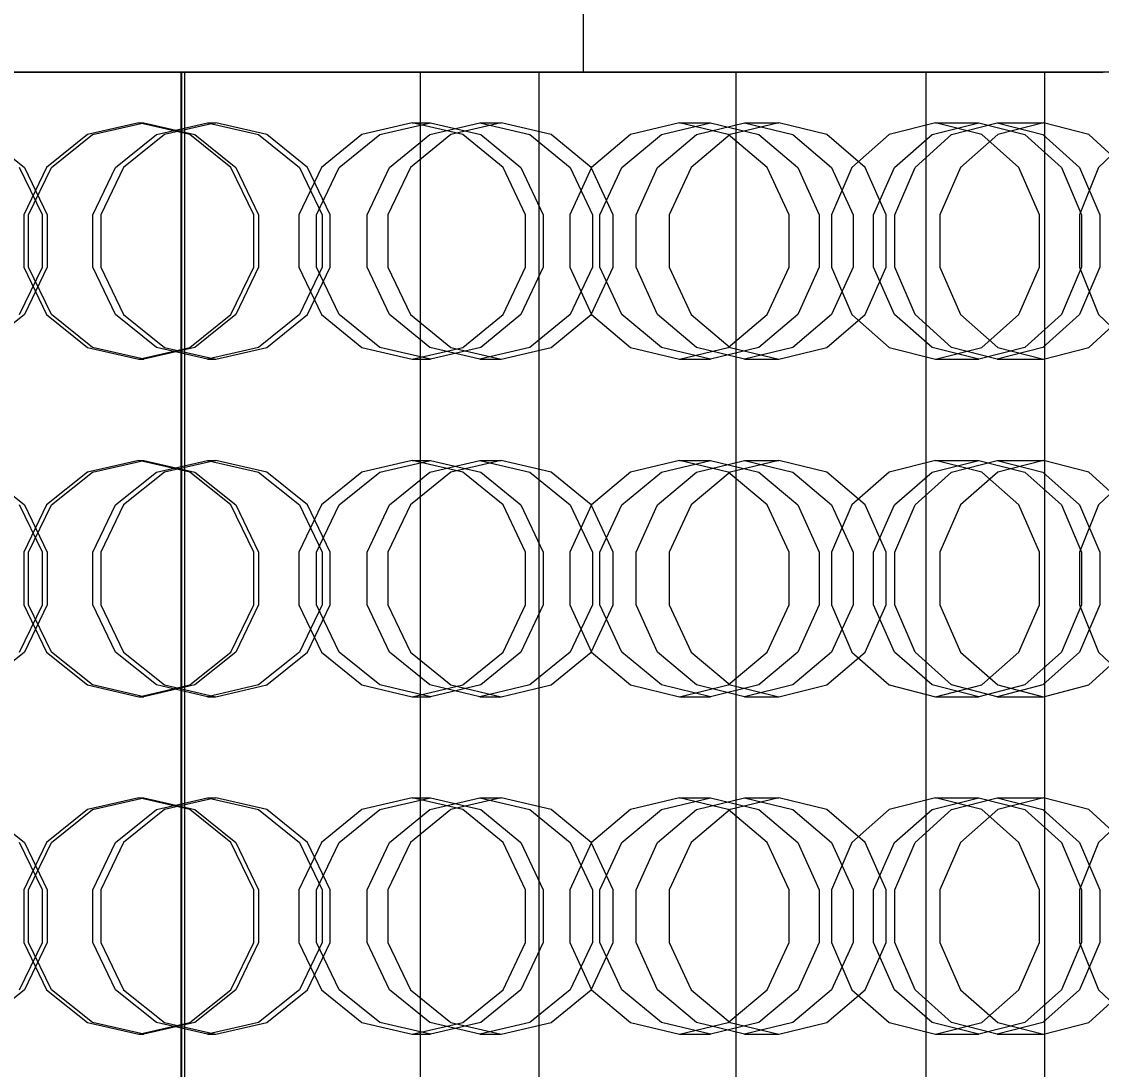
# Model space of a CAD drawing. Header units: millimetres. Extents: x -191664 to 191490, y -197311 to 10263.
# Drawn here: x 1572.5 to 1764.5, y -110207.2 to -110021 of the extents above; entities that cross this region are included whole.
import ezdxf

# ---------------------------------------------------------------- set-up
doc = ezdxf.new("R2010")
doc.units = ezdxf.units.MM
doc.layers.add('DET_briquetadora_superior', color=7, linetype='Continuous', lineweight=0)
doc.layers.add('R15_COTAS_TRANSPORTE_P', color=1, linetype='Continuous', lineweight=0)
doc.dimstyles.new('PLANTA_20', dxfattribs={"dimtxt": 50, "dimasz": 30, "dimexe": 30, "dimexo": 16, "dimgap": 20, "dimtad": 1, "dimtih": 1, "dimtoh": 1, "dimdec": 1, "dimzin": 0, "dimdsep": 46, "dimcen": 0.09, "dimadec": 0, "dimazin": 0, "dimtfac": 1, "dimtdec": 4, "dimtofl": 0, "dimtmove": 0, "dimatfit": 3, "dimfxl": 1, "dimtolj": 1, "dimtzin": 0, "dimarcsym": 0})

# ---------------------------------------------------------------- blocks, each defined once
blk = doc.blocks.new('*D133')
at = {"layer": 'Defpoints', "color": 0, "transparency": 16777216}
for p in [(439.69, -194147.98), (217.89, -194406.09), (-500, -194490), (-500, -194490), (500, -194490)]:
    blk.add_point(p, dxfattribs=at)
at = {"layer": 'R15_COTAS_TRANSPORTE_P', "color": 0, "lineweight": -2, "transparency": 16777216}
blk.add_arc((-500, -194490), 722.77, 2.37834, 17.62166, dxfattribs=at)
at = {"layer": 'R15_COTAS_TRANSPORTE_P', "color": 0, "transparency": 16777216}
for points in [[(184.12, -194272.81), (193.59, -194269.58), (179.18, -194242.8)], [(227.15, -194459.9), (217.15, -194460.11), (222.77, -194490)]]:
    blk.add_solid(points, dxfattribs=at)

msp = doc.modelspace()

# ---------------------------------------------------------------- linework, layer by layer
at = {"layer": 'DET_briquetadora_superior', "color": 9, "true_color": 0xb9c3c2}
for p, q in [((1672.38, -109480), (1672.38, -110030)), ((1554.51, -110030), (1574.38, -110030)), ((1575.62, -110030), (1555.75, -110030)), ((1560.69, -110030), (1579.78, -110030)), ((1561.64, -110030), (1601.59, -110030)), ((1561.73, -110030), (1601.48, -110030)), ((1588.44, -110030), (1568.88, -110030)), ((1588.45, -110030), (1568.88, -110030)), ((1589.31, -110030), (1570.22, -110030)), ((1574.38, -110030), (1594.25, -110030)), ((1595.49, -110030), (1575.62, -110030)), ((1579.78, -110030), (1598.69, -110030)), ((1607.66, -110030), (1588.44, -110030)), ((1607.68, -110030), (1588.45, -110030)), ((1607.85, -110030), (1589.31, -110030)), ((1594.25, -110030), (1614.07, -110030)), ((1615.3, -110030), (1595.49, -110030)), ((1598.69, -110030), (1616.69, -110030)), ((1600.91, -110030), (1619.63, -110030)), ((1600.91, -110390), (1600.91, -110030)), ((1601.48, -110030), (1600.91, -110030)), ((1601.59, -110030), (1601.02, -110030)), ((1601.02, -110030), (1619.73, -110030)), ((1601.02, -110390), (1601.02, -110030)), ((1601.48, -110030), (1601.48, -110390)), ((1601.59, -110390), (1601.59, -110030)), ((1626.07, -110030), (1607.66, -110030)), ((1626.11, -110030), (1607.68, -110030)), ((1625.13, -110030), (1607.85, -110030)), ((1614.07, -110030), (1633.78, -110030)), ((1635.01, -110030), (1615.3, -110030)), ((1616.69, -110030), (1633.08, -110030)), ((1619.63, -110030), (1637.24, -110030)), ((1619.73, -110030), (1637.35, -110030)), ((1640.48, -110030), (1625.13, -110030)), ((1643.23, -110030), (1626.07, -110030)), ((1643.29, -110030), (1626.11, -110030)), ((1633.08, -110030), (1647.24, -110030)), ((1633.78, -110030), (1653.35, -110030)), ((1654.57, -110030), (1635.01, -110030)), ((1637.24, -110030), (1653.34, -110030)), ((1637.35, -110030), (1653.44, -110030)), ((1653.31, -110030), (1640.48, -110030)), ((1658.71, -110030), (1643.23, -110030)), ((1658.78, -110030), (1643.29, -110030)), ((1643.48, -110390), (1643.48, -110030)), ((1646.06, -110030), (1643.48, -110030)), ((1643.48, -110030), (1647.75, -110030)), ((1655.08, -110030), (1646.06, -110030)), ((1647.24, -110030), (1658.63, -110030)), ((1647.75, -110030), (1658.21, -110030)), ((1663.14, -110030), (1653.31, -110030)), ((1653.34, -110030), (1667.51, -110030)), ((1653.35, -110030), (1672.72, -110030)), ((1653.44, -110030), (1667.62, -110030)), ((1673.92, -110030), (1654.57, -110030)), ((1669.19, -110030), (1655.08, -110030)), ((1658.21, -110030), (1673.27, -110030)), ((1658.63, -110030), (1666.8, -110030)), ((1672.13, -110030), (1658.71, -110030)), ((1672.21, -110030), (1658.78, -110030)), ((1669.58, -110030), (1663.14, -110030)), ((1664.58, -110390), (1664.58, -110030)), ((1667.16, -110030), (1664.58, -110030)), ((1664.58, -110030), (1668.85, -110030)), ((1666.8, -110030), (1671.44, -110030)), ((1676.18, -110030), (1667.16, -110030)), ((1667.51, -110030), (1679.42, -110030)), ((1667.62, -110030), (1679.52, -110030)), ((1668.85, -110030), (1679.3, -110030)), ((1686.22, -110030), (1669.19, -110030)), ((1672.38, -110030), (1669.58, -110030)), ((1671.44, -110030), (1672.38, -110030)), ((1683.15, -110030), (1672.13, -110030)), ((1683.24, -110030), (1672.21, -110030)), ((1672.72, -110030), (1691.83, -110030)), ((1673.27, -110030), (1690.63, -110030)), ((1693.02, -110030), (1673.92, -110030)), ((1690.28, -110030), (1676.18, -110030)), ((1679.3, -110030), (1694.36, -110030)), ((1679.42, -110030), (1688.76, -110030)), ((1679.52, -110030), (1688.87, -110030)), ((1691.52, -110030), (1683.15, -110030)), ((1691.61, -110030), (1683.24, -110030)), ((1703.59, -110030), (1686.22, -110030)), ((1688.76, -110030), (1695.32, -110030)), ((1688.87, -110030), (1695.42, -110030)), ((1707.32, -110030), (1690.28, -110030)), ((1690.63, -110030), (1707.67, -110030)), ((1697.01, -110030), (1691.52, -110030)), ((1697.11, -110030), (1691.61, -110030)), ((1691.83, -110030), (1710.65, -110030)), ((1711.81, -110030), (1693.02, -110030)), ((1694.36, -110030), (1711.73, -110030)), ((1695.32, -110030), (1698.93, -110030)), ((1695.42, -110030), (1699.03, -110030)), ((1699.5, -110030), (1697.01, -110030)), ((1699.6, -110030), (1697.11, -110030)), ((1698.93, -110030), (1699.5, -110030)), ((1699.03, -110030), (1699.6, -110030)), ((1699.5, -110030), (1699.5, -110390)), ((1699.6, -110390), (1699.6, -110030)), ((1718.65, -110030), (1703.59, -110030)), ((1724.68, -110030), (1707.32, -110030)), ((1707.67, -110030), (1721.77, -110030)), ((1710.65, -110030), (1729.12, -110030)), ((1711.73, -110030), (1728.76, -110030)), ((1730.26, -110030), (1711.81, -110030)), ((1729.11, -110030), (1718.65, -110030)), ((1721.77, -110030), (1730.8, -110030)), ((1739.74, -110030), (1724.68, -110030)), ((1728.76, -110030), (1742.87, -110030)), ((1733.37, -110030), (1729.11, -110030)), ((1729.12, -110030), (1747.19, -110030)), ((1748.3, -110030), (1730.26, -110030)), ((1730.8, -110030), (1733.37, -110030)), ((1733.37, -110390), (1733.37, -110030)), ((1750.2, -110030), (1739.74, -110030)), ((1742.87, -110030), (1751.89, -110030)), ((1747.19, -110030), (1764.82, -110030)), ((1765.9, -110030), (1748.3, -110030)), ((1754.47, -110030), (1750.2, -110030)), ((1751.89, -110030), (1754.47, -110030)), ((1754.47, -110390), (1754.47, -110030)), ((1593.36, -110039), (1584.26, -110041.08)), ((1585.14, -110041.08), (1594.25, -110039)), ((1593.36, -110039), (1594.25, -110039)), ((1602.46, -110041.08), (1593.36, -110039)), ((1594.25, -110039), (1603.34, -110041.08)), ((1596.5, -110041.08), (1605.58, -110039)), ((1607.06, -110039), (1597.96, -110041.08)), ((1605.58, -110039), (1607.06, -110039)), ((1605.58, -110039), (1614.67, -110041.08)), ((1616.13, -110041.08), (1607.06, -110039)), ((1642, -110039), (1633.03, -110041.08)), ((1636.24, -110041.08), (1645.22, -110039)), ((1642, -110039), (1645.22, -110039)), ((1650.96, -110041.08), (1642, -110039)), ((1645.1, -110041.08), (1654.01, -110039)), ((1645.22, -110039), (1654.17, -110041.08)), ((1657.81, -110039), (1648.88, -110041.08)), ((1654.01, -110039), (1657.81, -110039)), ((1654.01, -110039), (1662.91, -110041.08)), ((1666.69, -110041.08), (1657.81, -110039)), ((1689.48, -110039), (1680.81, -110041.08)), ((1686.28, -110041.08), (1694.99, -110039)), ((1689.48, -110039), (1694.99, -110039)), ((1698.16, -110041.08), (1689.48, -110039)), ((1692.5, -110041.08), (1701.08, -110039)), ((1694.99, -110039), (1703.63, -110041.08)), ((1707.15, -110039), (1698.53, -110041.08)), ((1701.08, -110039), (1707.15, -110039)), ((1701.08, -110039), (1709.66, -110041.08)), ((1715.69, -110041.08), (1707.15, -110039)), ((1735.01, -110039), (1726.78, -110041.08)), ((1734.43, -110041.08), (1742.71, -110039)), ((1735.01, -110039), (1742.71, -110039)), ((1743.25, -110041.08), (1735.01, -110039)), ((1737.89, -110041.08), (1746, -110039)), ((1742.71, -110039), (1750.9, -110041.08)), ((1746, -110039), (1754.22, -110039)), ((1746, -110039), (1754.1, -110041.08)), ((1754.22, -110039), (1746.07, -110041.08)), ((1762.28, -110041.08), (1754.22, -110039)), ((1565.74, -110041.08), (1573.04, -110046.91)), ((1584.26, -110041.08), (1576.96, -110046.91)), ((1577.83, -110046.91), (1585.14, -110041.08)), ((1589.22, -110046.91), (1596.5, -110041.08)), ((1597.96, -110041.08), (1590.66, -110046.91)), ((1609.76, -110046.91), (1602.46, -110041.08)), ((1603.34, -110041.08), (1610.63, -110046.91)), ((1614.67, -110041.08), (1621.95, -110046.91)), ((1623.39, -110046.91), (1616.13, -110041.08)), ((1633.03, -110041.08), (1625.84, -110046.91)), ((1629, -110046.91), (1636.24, -110041.08)), ((1637.96, -110046.91), (1645.1, -110041.08)), ((1648.88, -110041.08), (1641.69, -110046.91)), ((1658.15, -110046.91), (1650.96, -110041.08)), ((1654.17, -110041.08), (1661.31, -110046.91)), ((1662.91, -110041.08), (1670.06, -110046.91)), ((1673.78, -110046.91), (1666.69, -110041.08)), ((1680.81, -110041.08), (1673.85, -110046.91)), ((1679.25, -110046.91), (1686.28, -110041.08)), ((1685.62, -110046.91), (1692.5, -110041.08)), ((1698.53, -110041.08), (1691.57, -110046.91)), ((1705.12, -110046.91), (1698.16, -110041.08)), ((1703.63, -110041.08), (1710.52, -110046.91)), ((1709.66, -110041.08), (1716.54, -110046.91)), ((1722.49, -110046.91), (1715.69, -110041.08)), ((1726.78, -110041.08), (1720.17, -110046.91)), ((1727.72, -110046.91), (1734.43, -110041.08)), ((1731.39, -110046.91), (1737.89, -110041.08)), ((1746.07, -110041.08), (1739.46, -110046.91)), ((1749.85, -110046.91), (1743.25, -110041.08)), ((1750.9, -110041.08), (1757.4, -110046.91)), ((1754.1, -110041.08), (1760.6, -110046.91)), ((1768.67, -110046.91), (1762.28, -110041.08)), ((1770.15, -110041.08), (1764, -110046.91)), ((1576.23, -110055.33), (1572.17, -110046.91)), ((1576.96, -110046.91), (1572.91, -110055.33)), ((1573.04, -110046.91), (1577.09, -110055.33)), ((1573.77, -110055.33), (1577.83, -110046.91)), ((1585.18, -110055.33), (1589.22, -110046.91)), ((1590.66, -110046.91), (1586.61, -110055.33)), ((1613.81, -110055.33), (1609.76, -110046.91)), ((1610.63, -110046.91), (1614.67, -110055.33)), ((1625.84, -110046.91), (1621.85, -110055.33)), ((1621.95, -110046.91), (1625.99, -110055.33)), ((1627.42, -110055.33), (1623.39, -110046.91)), ((1624.98, -110055.33), (1629, -110046.91)), ((1634, -110055.33), (1637.96, -110046.91)), ((1641.69, -110046.91), (1637.68, -110055.33)), ((1662.14, -110055.33), (1658.15, -110046.91)), ((1661.31, -110046.91), (1665.27, -110055.33)), ((1673.85, -110046.91), (1669.99, -110055.33)), ((1670.06, -110046.91), (1674.02, -110055.33)), ((1677.71, -110055.33), (1673.78, -110046.91)), ((1675.34, -110055.33), (1679.25, -110046.91)), ((1681.8, -110055.33), (1685.62, -110046.91)), ((1691.57, -110046.91), (1687.69, -110055.33)), ((1708.98, -110055.33), (1705.12, -110046.91)), ((1710.52, -110046.91), (1714.32, -110055.33)), ((1720.17, -110046.91), (1716.5, -110055.33)), ((1716.54, -110046.91), (1720.36, -110055.33)), ((1726.24, -110055.33), (1722.49, -110046.91)), ((1723.97, -110055.33), (1727.72, -110046.91)), ((1727.78, -110055.33), (1731.39, -110046.91)), ((1739.46, -110046.91), (1735.76, -110055.33)), ((1753.52, -110055.33), (1749.85, -110046.91)), ((1757.4, -110046.91), (1760.99, -110055.33)), ((1764, -110046.91), (1760.6, -110055.33)), ((1760.6, -110046.91), (1764.21, -110055.33)), ((1572.91, -110055.33), (1572.91, -110064.67)), ((1573.77, -110064.67), (1573.77, -110055.33)), ((1576.23, -110064.67), (1576.23, -110055.33)), ((1577.09, -110055.33), (1577.09, -110064.67)), ((1585.18, -110064.67), (1585.18, -110055.33)), ((1586.61, -110055.33), (1586.61, -110064.67)), ((1613.81, -110064.67), (1613.81, -110055.33)), ((1614.67, -110055.33), (1614.67, -110064.67)), ((1621.85, -110055.33), (1621.85, -110064.67)), ((1624.98, -110064.67), (1624.98, -110055.33)), ((1625.99, -110055.33), (1625.99, -110064.67)), ((1627.42, -110064.67), (1627.42, -110055.33)), ((1634, -110064.67), (1634, -110055.33)), ((1637.68, -110055.33), (1637.68, -110064.67)), ((1662.14, -110064.67), (1662.14, -110055.33)), ((1665.27, -110055.33), (1665.27, -110064.67)), ((1669.99, -110055.33), (1669.99, -110064.67)), ((1674.02, -110055.33), (1674.02, -110064.67)), ((1675.34, -110064.67), (1675.34, -110055.33)), ((1677.71, -110064.67), (1677.71, -110055.33)), ((1681.8, -110064.67), (1681.8, -110055.33)), ((1687.69, -110055.33), (1687.69, -110064.67)), ((1708.98, -110064.67), (1708.98, -110055.33)), ((1714.32, -110055.33), (1714.32, -110064.67)), ((1716.5, -110055.33), (1716.5, -110064.67)), ((1720.36, -110055.33), (1720.36, -110064.67)), ((1723.97, -110064.67), (1723.97, -110055.33)), ((1726.24, -110064.67), (1726.24, -110055.33)), ((1727.78, -110064.67), (1727.78, -110055.33)), ((1735.76, -110055.33), (1735.76, -110064.67)), ((1753.52, -110064.67), (1753.52, -110055.33)), ((1760.6, -110055.33), (1760.6, -110064.67)), ((1760.99, -110055.33), (1760.99, -110064.67)), ((1764.21, -110055.33), (1764.21, -110064.67)), ((1572.17, -110073.09), (1576.23, -110064.67)), ((1572.91, -110064.67), (1576.96, -110073.09)), ((1577.09, -110064.67), (1573.04, -110073.09)), ((1577.83, -110073.09), (1573.77, -110064.67)), ((1589.22, -110073.09), (1585.18, -110064.67)), ((1586.61, -110064.67), (1590.66, -110073.09)), ((1609.76, -110073.09), (1613.81, -110064.67)), ((1614.67, -110064.67), (1610.63, -110073.09)), ((1621.85, -110064.67), (1625.84, -110073.09)), ((1625.99, -110064.67), (1621.95, -110073.09)), ((1623.39, -110073.09), (1627.42, -110064.67)), ((1629, -110073.09), (1624.98, -110064.67)), ((1637.96, -110073.09), (1634, -110064.67)), ((1637.68, -110064.67), (1641.69, -110073.09)), ((1658.15, -110073.09), (1662.14, -110064.67)), ((1665.27, -110064.67), (1661.31, -110073.09)), ((1669.99, -110064.67), (1673.85, -110073.09)), ((1674.02, -110064.67), (1670.06, -110073.09)), ((1673.78, -110073.09), (1677.71, -110064.67)), ((1679.25, -110073.09), (1675.34, -110064.67)), ((1685.62, -110073.09), (1681.8, -110064.67)), ((1687.69, -110064.67), (1691.57, -110073.09)), ((1705.12, -110073.09), (1708.98, -110064.67)), ((1714.32, -110064.67), (1710.52, -110073.09)), ((1716.5, -110064.67), (1720.17, -110073.09)), ((1720.36, -110064.67), (1716.54, -110073.09)), ((1722.49, -110073.09), (1726.24, -110064.67)), ((1727.72, -110073.09), (1723.97, -110064.67)), ((1731.39, -110073.09), (1727.78, -110064.67)), ((1735.76, -110064.67), (1739.46, -110073.09)), ((1749.85, -110073.09), (1753.52, -110064.67)), ((1760.99, -110064.67), (1757.4, -110073.09)), ((1760.6, -110064.67), (1764, -110073.09)), ((1764.21, -110064.67), (1760.6, -110073.09)), ((1573.04, -110073.09), (1565.74, -110078.92)), ((1576.96, -110073.09), (1584.26, -110078.92)), ((1585.14, -110078.92), (1577.83, -110073.09)), ((1596.5, -110078.92), (1589.22, -110073.09)), ((1590.66, -110073.09), (1597.96, -110078.92)), ((1602.46, -110078.92), (1609.76, -110073.09)), ((1610.63, -110073.09), (1603.34, -110078.92)), ((1621.95, -110073.09), (1614.67, -110078.92)), ((1616.13, -110078.92), (1623.39, -110073.09)), ((1625.84, -110073.09), (1633.03, -110078.92)), ((1636.24, -110078.92), (1629, -110073.09)), ((1645.1, -110078.92), (1637.96, -110073.09)), ((1641.69, -110073.09), (1648.88, -110078.92)), ((1650.96, -110078.92), (1658.15, -110073.09)), ((1661.31, -110073.09), (1654.17, -110078.92)), ((1670.06, -110073.09), (1662.91, -110078.92)), ((1666.69, -110078.92), (1673.78, -110073.09)), ((1673.85, -110073.09), (1680.81, -110078.92)), ((1686.28, -110078.92), (1679.25, -110073.09)), ((1692.5, -110078.92), (1685.62, -110073.09)), ((1691.57, -110073.09), (1698.53, -110078.92)), ((1698.16, -110078.92), (1705.12, -110073.09)), ((1710.52, -110073.09), (1703.63, -110078.92)), ((1716.54, -110073.09), (1709.66, -110078.92)), ((1715.69, -110078.92), (1722.49, -110073.09)), ((1720.17, -110073.09), (1726.78, -110078.92)), ((1734.43, -110078.92), (1727.72, -110073.09)), ((1737.89, -110078.92), (1731.39, -110073.09)), ((1739.46, -110073.09), (1746.07, -110078.92)), ((1743.25, -110078.92), (1749.85, -110073.09)), ((1757.4, -110073.09), (1750.9, -110078.92)), ((1760.6, -110073.09), (1754.1, -110078.92)), ((1762.28, -110078.92), (1768.67, -110073.09)), ((1764, -110073.09), (1770.15, -110078.92)), ((1584.26, -110078.92), (1593.36, -110081)), ((1594.25, -110081), (1585.14, -110078.92)), ((1593.36, -110081), (1602.46, -110078.92)), ((1603.34, -110078.92), (1594.25, -110081)), ((1605.58, -110081), (1596.5, -110078.92)), ((1597.96, -110078.92), (1607.06, -110081)), ((1614.67, -110078.92), (1605.58, -110081)), ((1607.06, -110081), (1616.13, -110078.92)), ((1633.03, -110078.92), (1642, -110081)), ((1645.22, -110081), (1636.24, -110078.92)), ((1642, -110081), (1650.96, -110078.92)), ((1654.01, -110081), (1645.1, -110078.92)), ((1654.17, -110078.92), (1645.22, -110081)), ((1648.88, -110078.92), (1657.81, -110081)), ((1662.91, -110078.92), (1654.01, -110081)), ((1657.81, -110081), (1666.69, -110078.92)), ((1680.81, -110078.92), (1689.48, -110081)), ((1694.99, -110081), (1686.28, -110078.92)), ((1689.48, -110081), (1698.16, -110078.92)), ((1701.08, -110081), (1692.5, -110078.92)), ((1703.63, -110078.92), (1694.99, -110081)), ((1698.53, -110078.92), (1707.15, -110081)), ((1709.66, -110078.92), (1701.08, -110081)), ((1707.15, -110081), (1715.69, -110078.92)), ((1726.78, -110078.92), (1735.01, -110081)), ((1742.71, -110081), (1734.43, -110078.92)), ((1735.01, -110081), (1743.25, -110078.92)), ((1746, -110081), (1737.89, -110078.92)), ((1750.9, -110078.92), (1742.71, -110081)), ((1754.1, -110078.92), (1746, -110081)), ((1746.07, -110078.92), (1754.22, -110081)), ((1754.22, -110081), (1762.28, -110078.92)), ((1593.36, -110081), (1594.25, -110081)), ((1605.58, -110081), (1607.06, -110081)), ((1642, -110081), (1645.22, -110081)), ((1654.01, -110081), (1657.81, -110081)), ((1689.48, -110081), (1694.99, -110081)), ((1701.08, -110081), (1707.15, -110081)), ((1735.01, -110081), (1742.71, -110081)), ((1746, -110081), (1754.22, -110081)), ((1593.36, -110099), (1584.26, -110101.08)), ((1585.14, -110101.08), (1594.25, -110099)), ((1593.36, -110099), (1594.25, -110099)), ((1602.46, -110101.08), (1593.36, -110099)), ((1594.25, -110099), (1603.34, -110101.08)), ((1596.5, -110101.08), (1605.58, -110099)), ((1607.06, -110099), (1597.96, -110101.08)), ((1605.58, -110099), (1607.06, -110099)), ((1605.58, -110099), (1614.67, -110101.08)), ((1616.13, -110101.08), (1607.06, -110099)), ((1642, -110099), (1633.03, -110101.08)), ((1636.24, -110101.08), (1645.22, -110099)), ((1642, -110099), (1645.22, -110099)), ((1650.96, -110101.08), (1642, -110099)), ((1645.1, -110101.08), (1654.01, -110099)), ((1645.22, -110099), (1654.17, -110101.08)), ((1657.81, -110099), (1648.88, -110101.08)), ((1654.01, -110099), (1657.81, -110099)), ((1654.01, -110099), (1662.91, -110101.08)), ((1666.69, -110101.08), (1657.81, -110099)), ((1689.48, -110099), (1680.81, -110101.08)), ((1686.28, -110101.08), (1694.99, -110099)), ((1689.48, -110099), (1694.99, -110099)), ((1698.16, -110101.08), (1689.48, -110099)), ((1692.5, -110101.08), (1701.08, -110099)), ((1694.99, -110099), (1703.63, -110101.08)), ((1707.15, -110099), (1698.53, -110101.08)), ((1701.08, -110099), (1707.15, -110099)), ((1701.08, -110099), (1709.66, -110101.08)), ((1715.69, -110101.08), (1707.15, -110099)), ((1735.01, -110099), (1726.78, -110101.08)), ((1734.43, -110101.08), (1742.71, -110099)), ((1735.01, -110099), (1742.71, -110099)), ((1743.25, -110101.08), (1735.01, -110099)), ((1737.89, -110101.08), (1746, -110099)), ((1742.71, -110099), (1750.9, -110101.08)), ((1746, -110099), (1754.22, -110099)), ((1746, -110099), (1754.1, -110101.08)), ((1754.22, -110099), (1746.07, -110101.08)), ((1762.28, -110101.08), (1754.22, -110099)), ((1565.74, -110101.08), (1573.04, -110106.91)), ((1584.26, -110101.08), (1576.96, -110106.91)), ((1577.83, -110106.91), (1585.14, -110101.08)), ((1589.22, -110106.91), (1596.5, -110101.08)), ((1597.96, -110101.08), (1590.66, -110106.91)), ((1609.76, -110106.91), (1602.46, -110101.08)), ((1603.34, -110101.08), (1610.63, -110106.91)), ((1614.67, -110101.08), (1621.95, -110106.91)), ((1623.39, -110106.91), (1616.13, -110101.08)), ((1633.03, -110101.08), (1625.84, -110106.91)), ((1629, -110106.91), (1636.24, -110101.08)), ((1637.96, -110106.91), (1645.1, -110101.08)), ((1648.88, -110101.08), (1641.69, -110106.91)), ((1658.15, -110106.91), (1650.96, -110101.08)), ((1654.17, -110101.08), (1661.31, -110106.91)), ((1662.91, -110101.08), (1670.06, -110106.91)), ((1673.78, -110106.91), (1666.69, -110101.08)), ((1680.81, -110101.08), (1673.85, -110106.91)), ((1679.25, -110106.91), (1686.28, -110101.08)), ((1685.62, -110106.91), (1692.5, -110101.08)), ((1698.53, -110101.08), (1691.57, -110106.91)), ((1705.12, -110106.91), (1698.16, -110101.08)), ((1703.63, -110101.08), (1710.52, -110106.91)), ((1709.66, -110101.08), (1716.54, -110106.91)), ((1722.49, -110106.91), (1715.69, -110101.08)), ((1726.78, -110101.08), (1720.17, -110106.91)), ((1727.72, -110106.91), (1734.43, -110101.08)), ((1731.39, -110106.91), (1737.89, -110101.08)), ((1746.07, -110101.08), (1739.46, -110106.91)), ((1749.85, -110106.91), (1743.25, -110101.08)), ((1750.9, -110101.08), (1757.4, -110106.91)), ((1754.1, -110101.08), (1760.6, -110106.91)), ((1768.67, -110106.91), (1762.28, -110101.08)), ((1770.15, -110101.08), (1764, -110106.91)), ((1576.23, -110115.33), (1572.17, -110106.91)), ((1576.96, -110106.91), (1572.91, -110115.33)), ((1573.04, -110106.91), (1577.09, -110115.33)), ((1573.77, -110115.33), (1577.83, -110106.91)), ((1585.18, -110115.33), (1589.22, -110106.91)), ((1590.66, -110106.91), (1586.61, -110115.33)), ((1613.81, -110115.33), (1609.76, -110106.91)), ((1610.63, -110106.91), (1614.67, -110115.33)), ((1625.84, -110106.91), (1621.85, -110115.33)), ((1621.95, -110106.91), (1625.99, -110115.33)), ((1627.42, -110115.33), (1623.39, -110106.91)), ((1624.98, -110115.33), (1629, -110106.91)), ((1634, -110115.33), (1637.96, -110106.91)), ((1641.69, -110106.91), (1637.68, -110115.33)), ((1662.14, -110115.33), (1658.15, -110106.91)), ((1661.31, -110106.91), (1665.27, -110115.33)), ((1673.85, -110106.91), (1669.99, -110115.33)), ((1670.06, -110106.91), (1674.02, -110115.33)), ((1677.71, -110115.33), (1673.78, -110106.91)), ((1675.34, -110115.33), (1679.25, -110106.91)), ((1681.8, -110115.33), (1685.62, -110106.91)), ((1691.57, -110106.91), (1687.69, -110115.33)), ((1708.98, -110115.33), (1705.12, -110106.91)), ((1710.52, -110106.91), (1714.32, -110115.33)), ((1720.17, -110106.91), (1716.5, -110115.33)), ((1716.54, -110106.91), (1720.36, -110115.33)), ((1726.24, -110115.33), (1722.49, -110106.91)), ((1723.97, -110115.33), (1727.72, -110106.91)), ((1727.78, -110115.33), (1731.39, -110106.91)), ((1739.46, -110106.91), (1735.76, -110115.33)), ((1753.52, -110115.33), (1749.85, -110106.91)), ((1757.4, -110106.91), (1760.99, -110115.33)), ((1764, -110106.91), (1760.6, -110115.33)), ((1760.6, -110106.91), (1764.21, -110115.33)), ((1572.91, -110115.33), (1572.91, -110124.67)), ((1573.77, -110124.67), (1573.77, -110115.33)), ((1576.23, -110124.67), (1576.23, -110115.33)), ((1577.09, -110115.33), (1577.09, -110124.67)), ((1585.18, -110124.67), (1585.18, -110115.33)), ((1586.61, -110115.33), (1586.61, -110124.67)), ((1613.81, -110124.67), (1613.81, -110115.33)), ((1614.67, -110115.33), (1614.67, -110124.67)), ((1621.85, -110115.33), (1621.85, -110124.67)), ((1624.98, -110124.67), (1624.98, -110115.33)), ((1625.99, -110115.33), (1625.99, -110124.67)), ((1627.42, -110124.67), (1627.42, -110115.33)), ((1634, -110124.67), (1634, -110115.33)), ((1637.68, -110115.33), (1637.68, -110124.67)), ((1662.14, -110124.67), (1662.14, -110115.33)), ((1665.27, -110115.33), (1665.27, -110124.67)), ((1669.99, -110115.33), (1669.99, -110124.67)), ((1674.02, -110115.33), (1674.02, -110124.67)), ((1675.34, -110124.67), (1675.34, -110115.33)), ((1677.71, -110124.67), (1677.71, -110115.33)), ((1681.8, -110124.67), (1681.8, -110115.33)), ((1687.69, -110115.33), (1687.69, -110124.67)), ((1708.98, -110124.67), (1708.98, -110115.33)), ((1714.32, -110115.33), (1714.32, -110124.67)), ((1716.5, -110115.33), (1716.5, -110124.67)), ((1720.36, -110115.33), (1720.36, -110124.67)), ((1723.97, -110124.67), (1723.97, -110115.33)), ((1726.24, -110124.67), (1726.24, -110115.33)), ((1727.78, -110124.67), (1727.78, -110115.33)), ((1735.76, -110115.33), (1735.76, -110124.67)), ((1753.52, -110124.67), (1753.52, -110115.33)), ((1760.6, -110115.33), (1760.6, -110124.67)), ((1760.99, -110115.33), (1760.99, -110124.67)), ((1764.21, -110115.33), (1764.21, -110124.67)), ((1572.17, -110133.09), (1576.23, -110124.67)), ((1572.91, -110124.67), (1576.96, -110133.09)), ((1577.09, -110124.67), (1573.04, -110133.09)), ((1577.83, -110133.09), (1573.77, -110124.67)), ((1589.22, -110133.09), (1585.18, -110124.67)), ((1586.61, -110124.67), (1590.66, -110133.09)), ((1609.76, -110133.09), (1613.81, -110124.67)), ((1614.67, -110124.67), (1610.63, -110133.09)), ((1621.85, -110124.67), (1625.84, -110133.09)), ((1625.99, -110124.67), (1621.95, -110133.09)), ((1623.39, -110133.09), (1627.42, -110124.67)), ((1629, -110133.09), (1624.98, -110124.67)), ((1637.96, -110133.09), (1634, -110124.67)), ((1637.68, -110124.67), (1641.69, -110133.09)), ((1658.15, -110133.09), (1662.14, -110124.67)), ((1665.27, -110124.67), (1661.31, -110133.09)), ((1669.99, -110124.67), (1673.85, -110133.09)), ((1674.02, -110124.67), (1670.06, -110133.09)), ((1673.78, -110133.09), (1677.71, -110124.67)), ((1679.25, -110133.09), (1675.34, -110124.67)), ((1685.62, -110133.09), (1681.8, -110124.67)), ((1687.69, -110124.67), (1691.57, -110133.09)), ((1705.12, -110133.09), (1708.98, -110124.67)), ((1714.32, -110124.67), (1710.52, -110133.09)), ((1716.5, -110124.67), (1720.17, -110133.09)), ((1720.36, -110124.67), (1716.54, -110133.09)), ((1722.49, -110133.09), (1726.24, -110124.67)), ((1727.72, -110133.09), (1723.97, -110124.67)), ((1731.39, -110133.09), (1727.78, -110124.67)), ((1735.76, -110124.67), (1739.46, -110133.09)), ((1749.85, -110133.09), (1753.52, -110124.67)), ((1760.99, -110124.67), (1757.4, -110133.09)), ((1760.6, -110124.67), (1764, -110133.09)), ((1764.21, -110124.67), (1760.6, -110133.09)), ((1573.04, -110133.09), (1565.74, -110138.92)), ((1576.96, -110133.09), (1584.26, -110138.92)), ((1585.14, -110138.92), (1577.83, -110133.09)), ((1596.5, -110138.92), (1589.22, -110133.09)), ((1590.66, -110133.09), (1597.96, -110138.92)), ((1602.46, -110138.92), (1609.76, -110133.09)), ((1610.63, -110133.09), (1603.34, -110138.92)), ((1621.95, -110133.09), (1614.67, -110138.92)), ((1616.13, -110138.92), (1623.39, -110133.09)), ((1625.84, -110133.09), (1633.03, -110138.92)), ((1636.24, -110138.92), (1629, -110133.09)), ((1645.1, -110138.92), (1637.96, -110133.09)), ((1641.69, -110133.09), (1648.88, -110138.92)), ((1650.96, -110138.92), (1658.15, -110133.09)), ((1661.31, -110133.09), (1654.17, -110138.92)), ((1670.06, -110133.09), (1662.91, -110138.92)), ((1666.69, -110138.92), (1673.78, -110133.09)), ((1673.85, -110133.09), (1680.81, -110138.92)), ((1686.28, -110138.92), (1679.25, -110133.09)), ((1692.5, -110138.92), (1685.62, -110133.09)), ((1691.57, -110133.09), (1698.53, -110138.92)), ((1698.16, -110138.92), (1705.12, -110133.09)), ((1710.52, -110133.09), (1703.63, -110138.92)), ((1716.54, -110133.09), (1709.66, -110138.92)), ((1715.69, -110138.92), (1722.49, -110133.09)), ((1720.17, -110133.09), (1726.78, -110138.92)), ((1734.43, -110138.92), (1727.72, -110133.09)), ((1737.89, -110138.92), (1731.39, -110133.09)), ((1739.46, -110133.09), (1746.07, -110138.92)), ((1743.25, -110138.92), (1749.85, -110133.09)), ((1757.4, -110133.09), (1750.9, -110138.92)), ((1760.6, -110133.09), (1754.1, -110138.92)), ((1762.28, -110138.92), (1768.67, -110133.09)), ((1764, -110133.09), (1770.15, -110138.92)), ((1584.26, -110138.92), (1593.36, -110141)), ((1594.25, -110141), (1585.14, -110138.92)), ((1593.36, -110141), (1602.46, -110138.92)), ((1603.34, -110138.92), (1594.25, -110141)), ((1605.58, -110141), (1596.5, -110138.92)), ((1597.96, -110138.92), (1607.06, -110141)), ((1614.67, -110138.92), (1605.58, -110141)), ((1607.06, -110141), (1616.13, -110138.92)), ((1633.03, -110138.92), (1642, -110141)), ((1645.22, -110141), (1636.24, -110138.92)), ((1642, -110141), (1650.96, -110138.92)), ((1654.01, -110141), (1645.1, -110138.92)), ((1654.17, -110138.92), (1645.22, -110141)), ((1648.88, -110138.92), (1657.81, -110141)), ((1662.91, -110138.92), (1654.01, -110141)), ((1657.81, -110141), (1666.69, -110138.92)), ((1680.81, -110138.92), (1689.48, -110141)), ((1694.99, -110141), (1686.28, -110138.92)), ((1689.48, -110141), (1698.16, -110138.92)), ((1701.08, -110141), (1692.5, -110138.92)), ((1703.63, -110138.92), (1694.99, -110141)), ((1698.53, -110138.92), (1707.15, -110141)), ((1709.66, -110138.92), (1701.08, -110141)), ((1707.15, -110141), (1715.69, -110138.92)), ((1726.78, -110138.92), (1735.01, -110141)), ((1742.71, -110141), (1734.43, -110138.92)), ((1735.01, -110141), (1743.25, -110138.92)), ((1746, -110141), (1737.89, -110138.92)), ((1750.9, -110138.92), (1742.71, -110141)), ((1754.1, -110138.92), (1746, -110141)), ((1746.07, -110138.92), (1754.22, -110141)), ((1754.22, -110141), (1762.28, -110138.92)), ((1593.36, -110141), (1594.25, -110141)), ((1605.58, -110141), (1607.06, -110141)), ((1642, -110141), (1645.22, -110141)), ((1654.01, -110141), (1657.81, -110141)), ((1689.48, -110141), (1694.99, -110141)), ((1701.08, -110141), (1707.15, -110141)), ((1735.01, -110141), (1742.71, -110141)), ((1746, -110141), (1754.22, -110141)), ((1593.36, -110159), (1584.26, -110161.08)), ((1585.14, -110161.08), (1594.25, -110159)), ((1593.36, -110159), (1594.25, -110159)), ((1602.46, -110161.08), (1593.36, -110159)), ((1594.25, -110159), (1603.34, -110161.08)), ((1596.5, -110161.08), (1605.58, -110159)), ((1607.06, -110159), (1597.96, -110161.08)), ((1605.58, -110159), (1607.06, -110159)), ((1605.58, -110159), (1614.67, -110161.08)), ((1616.13, -110161.08), (1607.06, -110159)), ((1642, -110159), (1633.03, -110161.08)), ((1636.24, -110161.08), (1645.22, -110159)), ((1642, -110159), (1645.22, -110159)), ((1650.96, -110161.08), (1642, -110159)), ((1645.1, -110161.08), (1654.01, -110159)), ((1645.22, -110159), (1654.17, -110161.08)), ((1657.81, -110159), (1648.88, -110161.08)), ((1654.01, -110159), (1657.81, -110159)), ((1654.01, -110159), (1662.91, -110161.08)), ((1666.69, -110161.08), (1657.81, -110159)), ((1689.48, -110159), (1680.81, -110161.08)), ((1686.28, -110161.08), (1694.99, -110159)), ((1689.48, -110159), (1694.99, -110159)), ((1698.16, -110161.08), (1689.48, -110159)), ((1692.5, -110161.08), (1701.08, -110159)), ((1694.99, -110159), (1703.63, -110161.08)), ((1707.15, -110159), (1698.53, -110161.08)), ((1701.08, -110159), (1707.15, -110159)), ((1701.08, -110159), (1709.66, -110161.08)), ((1715.69, -110161.08), (1707.15, -110159)), ((1735.01, -110159), (1726.78, -110161.08)), ((1734.43, -110161.08), (1742.71, -110159)), ((1735.01, -110159), (1742.71, -110159)), ((1743.25, -110161.08), (1735.01, -110159)), ((1737.89, -110161.08), (1746, -110159)), ((1742.71, -110159), (1750.9, -110161.08)), ((1746, -110159), (1754.22, -110159)), ((1746, -110159), (1754.1, -110161.08)), ((1754.22, -110159), (1746.07, -110161.08)), ((1762.28, -110161.08), (1754.22, -110159)), ((1565.74, -110161.08), (1573.04, -110166.91)), ((1584.26, -110161.08), (1576.96, -110166.91)), ((1577.83, -110166.91), (1585.14, -110161.08)), ((1589.22, -110166.91), (1596.5, -110161.08)), ((1597.96, -110161.08), (1590.66, -110166.91)), ((1609.76, -110166.91), (1602.46, -110161.08)), ((1603.34, -110161.08), (1610.63, -110166.91)), ((1614.67, -110161.08), (1621.95, -110166.91)), ((1623.39, -110166.91), (1616.13, -110161.08)), ((1633.03, -110161.08), (1625.84, -110166.91)), ((1629, -110166.91), (1636.24, -110161.08)), ((1637.96, -110166.91), (1645.1, -110161.08)), ((1648.88, -110161.08), (1641.69, -110166.91)), ((1658.15, -110166.91), (1650.96, -110161.08)), ((1654.17, -110161.08), (1661.31, -110166.91)), ((1662.91, -110161.08), (1670.06, -110166.91)), ((1673.78, -110166.91), (1666.69, -110161.08)), ((1680.81, -110161.08), (1673.85, -110166.91)), ((1679.25, -110166.91), (1686.28, -110161.08)), ((1685.62, -110166.91), (1692.5, -110161.08)), ((1698.53, -110161.08), (1691.57, -110166.91)), ((1705.12, -110166.91), (1698.16, -110161.08)), ((1703.63, -110161.08), (1710.52, -110166.91)), ((1709.66, -110161.08), (1716.54, -110166.91)), ((1722.49, -110166.91), (1715.69, -110161.08)), ((1726.78, -110161.08), (1720.17, -110166.91)), ((1727.72, -110166.91), (1734.43, -110161.08)), ((1731.39, -110166.91), (1737.89, -110161.08)), ((1746.07, -110161.08), (1739.46, -110166.91)), ((1749.85, -110166.91), (1743.25, -110161.08)), ((1750.9, -110161.08), (1757.4, -110166.91)), ((1754.1, -110161.08), (1760.6, -110166.91)), ((1768.67, -110166.91), (1762.28, -110161.08)), ((1770.15, -110161.08), (1764, -110166.91)), ((1576.23, -110175.33), (1572.17, -110166.91)), ((1576.96, -110166.91), (1572.91, -110175.33)), ((1573.04, -110166.91), (1577.09, -110175.33)), ((1573.77, -110175.33), (1577.83, -110166.91)), ((1585.18, -110175.33), (1589.22, -110166.91)), ((1590.66, -110166.91), (1586.61, -110175.33)), ((1613.81, -110175.33), (1609.76, -110166.91)), ((1610.63, -110166.91), (1614.67, -110175.33)), ((1625.84, -110166.91), (1621.85, -110175.33)), ((1621.95, -110166.91), (1625.99, -110175.33)), ((1627.42, -110175.33), (1623.39, -110166.91)), ((1624.98, -110175.33), (1629, -110166.91)), ((1634, -110175.33), (1637.96, -110166.91)), ((1641.69, -110166.91), (1637.68, -110175.33)), ((1662.14, -110175.33), (1658.15, -110166.91)), ((1661.31, -110166.91), (1665.27, -110175.33)), ((1673.85, -110166.91), (1669.99, -110175.33)), ((1670.06, -110166.91), (1674.02, -110175.33)), ((1677.71, -110175.33), (1673.78, -110166.91)), ((1675.34, -110175.33), (1679.25, -110166.91)), ((1681.8, -110175.33), (1685.62, -110166.91)), ((1691.57, -110166.91), (1687.69, -110175.33)), ((1708.98, -110175.33), (1705.12, -110166.91)), ((1710.52, -110166.91), (1714.32, -110175.33)), ((1720.17, -110166.91), (1716.5, -110175.33)), ((1716.54, -110166.91), (1720.36, -110175.33)), ((1726.24, -110175.33), (1722.49, -110166.91)), ((1723.97, -110175.33), (1727.72, -110166.91)), ((1727.78, -110175.33), (1731.39, -110166.91)), ((1739.46, -110166.91), (1735.76, -110175.33)), ((1753.52, -110175.33), (1749.85, -110166.91)), ((1757.4, -110166.91), (1760.99, -110175.33)), ((1764, -110166.91), (1760.6, -110175.33)), ((1760.6, -110166.91), (1764.21, -110175.33)), ((1572.91, -110175.33), (1572.91, -110184.67)), ((1573.77, -110184.67), (1573.77, -110175.33)), ((1576.23, -110184.67), (1576.23, -110175.33)), ((1577.09, -110175.33), (1577.09, -110184.67)), ((1585.18, -110184.67), (1585.18, -110175.33)), ((1586.61, -110175.33), (1586.61, -110184.67)), ((1613.81, -110184.67), (1613.81, -110175.33)), ((1614.67, -110175.33), (1614.67, -110184.67)), ((1621.85, -110175.33), (1621.85, -110184.67)), ((1624.98, -110184.67), (1624.98, -110175.33)), ((1625.99, -110175.33), (1625.99, -110184.67)), ((1627.42, -110184.67), (1627.42, -110175.33)), ((1634, -110184.67), (1634, -110175.33)), ((1637.68, -110175.33), (1637.68, -110184.67)), ((1662.14, -110184.67), (1662.14, -110175.33)), ((1665.27, -110175.33), (1665.27, -110184.67)), ((1669.99, -110175.33), (1669.99, -110184.67)), ((1674.02, -110175.33), (1674.02, -110184.67)), ((1675.34, -110184.67), (1675.34, -110175.33)), ((1677.71, -110184.67), (1677.71, -110175.33)), ((1681.8, -110184.67), (1681.8, -110175.33)), ((1687.69, -110175.33), (1687.69, -110184.67)), ((1708.98, -110184.67), (1708.98, -110175.33)), ((1714.32, -110175.33), (1714.32, -110184.67)), ((1716.5, -110175.33), (1716.5, -110184.67)), ((1720.36, -110175.33), (1720.36, -110184.67)), ((1723.97, -110184.67), (1723.97, -110175.33)), ((1726.24, -110184.67), (1726.24, -110175.33)), ((1727.78, -110184.67), (1727.78, -110175.33)), ((1735.76, -110175.33), (1735.76, -110184.67)), ((1753.52, -110184.67), (1753.52, -110175.33)), ((1760.6, -110175.33), (1760.6, -110184.67)), ((1760.99, -110175.33), (1760.99, -110184.67)), ((1764.21, -110175.33), (1764.21, -110184.67)), ((1572.17, -110193.09), (1576.23, -110184.67)), ((1572.91, -110184.67), (1576.96, -110193.09)), ((1577.09, -110184.67), (1573.04, -110193.09)), ((1577.83, -110193.09), (1573.77, -110184.67)), ((1589.22, -110193.09), (1585.18, -110184.67)), ((1586.61, -110184.67), (1590.66, -110193.09)), ((1609.76, -110193.09), (1613.81, -110184.67)), ((1614.67, -110184.67), (1610.63, -110193.09)), ((1621.85, -110184.67), (1625.84, -110193.09)), ((1625.99, -110184.67), (1621.95, -110193.09)), ((1623.39, -110193.09), (1627.42, -110184.67)), ((1629, -110193.09), (1624.98, -110184.67)), ((1637.96, -110193.09), (1634, -110184.67)), ((1637.68, -110184.67), (1641.69, -110193.09)), ((1658.15, -110193.09), (1662.14, -110184.67)), ((1665.27, -110184.67), (1661.31, -110193.09)), ((1669.99, -110184.67), (1673.85, -110193.09)), ((1674.02, -110184.67), (1670.06, -110193.09)), ((1673.78, -110193.09), (1677.71, -110184.67)), ((1679.25, -110193.09), (1675.34, -110184.67)), ((1685.62, -110193.09), (1681.8, -110184.67)), ((1687.69, -110184.67), (1691.57, -110193.09)), ((1705.12, -110193.09), (1708.98, -110184.67)), ((1714.32, -110184.67), (1710.52, -110193.09)), ((1716.5, -110184.67), (1720.17, -110193.09)), ((1720.36, -110184.67), (1716.54, -110193.09)), ((1722.49, -110193.09), (1726.24, -110184.67)), ((1727.72, -110193.09), (1723.97, -110184.67)), ((1731.39, -110193.09), (1727.78, -110184.67)), ((1735.76, -110184.67), (1739.46, -110193.09)), ((1749.85, -110193.09), (1753.52, -110184.67)), ((1760.99, -110184.67), (1757.4, -110193.09)), ((1760.6, -110184.67), (1764, -110193.09)), ((1764.21, -110184.67), (1760.6, -110193.09)), ((1573.04, -110193.09), (1565.74, -110198.92)), ((1576.96, -110193.09), (1584.26, -110198.92)), ((1585.14, -110198.92), (1577.83, -110193.09)), ((1596.5, -110198.92), (1589.22, -110193.09)), ((1590.66, -110193.09), (1597.96, -110198.92)), ((1602.46, -110198.92), (1609.76, -110193.09)), ((1610.63, -110193.09), (1603.34, -110198.92)), ((1621.95, -110193.09), (1614.67, -110198.92)), ((1616.13, -110198.92), (1623.39, -110193.09)), ((1625.84, -110193.09), (1633.03, -110198.92)), ((1636.24, -110198.92), (1629, -110193.09)), ((1645.1, -110198.92), (1637.96, -110193.09)), ((1641.69, -110193.09), (1648.88, -110198.92)), ((1650.96, -110198.92), (1658.15, -110193.09)), ((1661.31, -110193.09), (1654.17, -110198.92)), ((1670.06, -110193.09), (1662.91, -110198.92)), ((1666.69, -110198.92), (1673.78, -110193.09)), ((1673.85, -110193.09), (1680.81, -110198.92)), ((1686.28, -110198.92), (1679.25, -110193.09)), ((1692.5, -110198.92), (1685.62, -110193.09)), ((1691.57, -110193.09), (1698.53, -110198.92)), ((1698.16, -110198.92), (1705.12, -110193.09)), ((1710.52, -110193.09), (1703.63, -110198.92)), ((1716.54, -110193.09), (1709.66, -110198.92)), ((1715.69, -110198.92), (1722.49, -110193.09)), ((1720.17, -110193.09), (1726.78, -110198.92)), ((1734.43, -110198.92), (1727.72, -110193.09)), ((1737.89, -110198.92), (1731.39, -110193.09)), ((1739.46, -110193.09), (1746.07, -110198.92)), ((1743.25, -110198.92), (1749.85, -110193.09)), ((1757.4, -110193.09), (1750.9, -110198.92)), ((1760.6, -110193.09), (1754.1, -110198.92)), ((1762.28, -110198.92), (1768.67, -110193.09)), ((1764, -110193.09), (1770.15, -110198.92)), ((1584.26, -110198.92), (1593.36, -110201)), ((1594.25, -110201), (1585.14, -110198.92)), ((1593.36, -110201), (1602.46, -110198.92)), ((1603.34, -110198.92), (1594.25, -110201)), ((1605.58, -110201), (1596.5, -110198.92)), ((1597.96, -110198.92), (1607.06, -110201)), ((1614.67, -110198.92), (1605.58, -110201)), ((1607.06, -110201), (1616.13, -110198.92)), ((1633.03, -110198.92), (1642, -110201)), ((1645.22, -110201), (1636.24, -110198.92)), ((1642, -110201), (1650.96, -110198.92)), ((1654.01, -110201), (1645.1, -110198.92)), ((1654.17, -110198.92), (1645.22, -110201)), ((1648.88, -110198.92), (1657.81, -110201)), ((1662.91, -110198.92), (1654.01, -110201)), ((1657.81, -110201), (1666.69, -110198.92)), ((1680.81, -110198.92), (1689.48, -110201)), ((1694.99, -110201), (1686.28, -110198.92)), ((1689.48, -110201), (1698.16, -110198.92)), ((1701.08, -110201), (1692.5, -110198.92)), ((1703.63, -110198.92), (1694.99, -110201)), ((1698.53, -110198.92), (1707.15, -110201)), ((1709.66, -110198.92), (1701.08, -110201)), ((1707.15, -110201), (1715.69, -110198.92)), ((1726.78, -110198.92), (1735.01, -110201)), ((1742.71, -110201), (1734.43, -110198.92)), ((1735.01, -110201), (1743.25, -110198.92)), ((1746, -110201), (1737.89, -110198.92)), ((1750.9, -110198.92), (1742.71, -110201)), ((1754.1, -110198.92), (1746, -110201)), ((1746.07, -110198.92), (1754.22, -110201)), ((1754.22, -110201), (1762.28, -110198.92)), ((1593.36, -110201), (1594.25, -110201)), ((1605.58, -110201), (1607.06, -110201)), ((1642, -110201), (1645.22, -110201)), ((1654.01, -110201), (1657.81, -110201)), ((1689.48, -110201), (1694.99, -110201)), ((1701.08, -110201), (1707.15, -110201)), ((1735.01, -110201), (1742.71, -110201)), ((1746, -110201), (1754.22, -110201))]:
    msp.add_line(p, q, dxfattribs=at)

# ---------------------------------------------------------------- dimensions: what is measured, and where the dimension line sits
at = {"layer": 'R15_COTAS_TRANSPORTE_P'}
dim = msp.add_angular_dim_2l(base=(217.89, -194406.09), line1=((-500, -194490), (500, -194490)), line2=((-500, -194490), (439.69, -194147.98)), dimstyle='PLANTA_20', dxfattribs=at)
dim.commit()
dim.dimension.update_dxf_attribs({"geometry": '*D133', "text_midpoint": (191490.46, -33543.69)})

doc.saveas('drawing.dxf')
